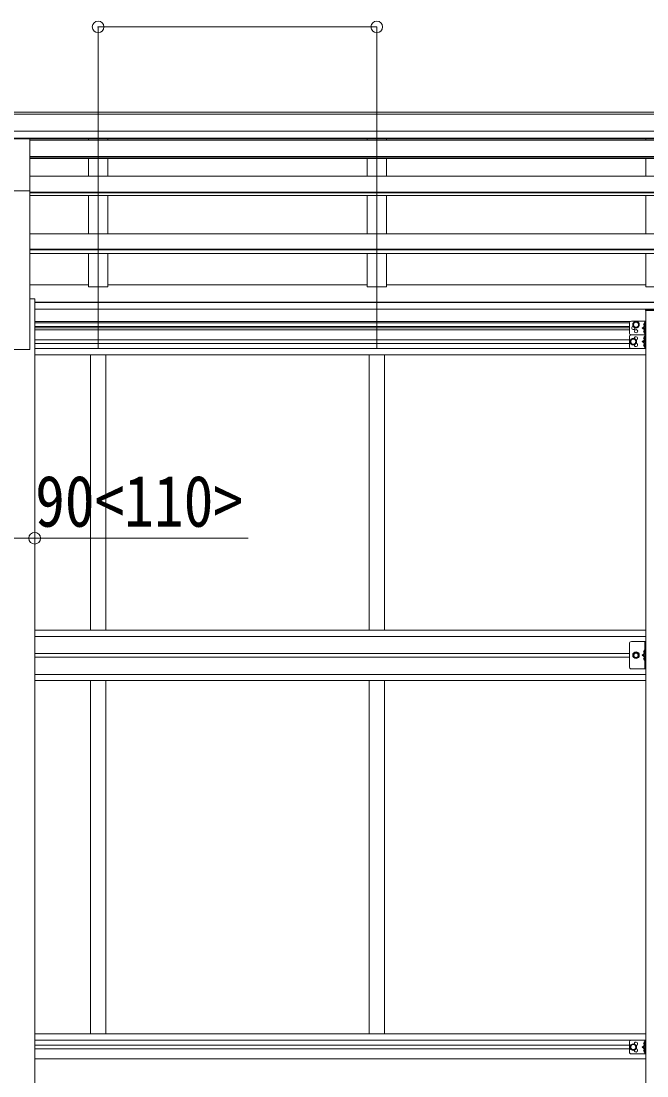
# Model space of a CAD drawing. Units: millimetres at full size, sheet at 1:30; details may follow other scales. Extents: x -8385 to 8479, y -5853 to 5787.
# Drawn here: x 1028 to 2636, y -1008 to 1701 of the extents above; entities that cross this region are included whole.
import ezdxf
from ezdxf.enums import TextEntityAlignment as Align

# ---------------------------------------------------------------- set-up
doc = ezdxf.new("R2010")
doc.units = ezdxf.units.MM
doc.header["$LTSCALE"] = 30
doc.header["$PDMODE"] = 32
doc.header["$PDSIZE"] = 30
for name, color, linetype, lineweight in [('0-1_本体', 4, 'Continuous', 9), ('0-2_部品', 7, 'Continuous', 9), ('0-8_PARTS2', 2, 'Continuous', 9), ('0-A_寸法', 4, 'Continuous', 9), ('1-1_GLASS', 4, 'Continuous', 9), ('1-2_GLASS_SEAL', 7, 'Continuous', 9)]:
    doc.layers.add(name, color=color, linetype=linetype, lineweight=lineweight)
doc.styles.add('ＭＳ ゴシック', font='')
doc.styles.get('ＭＳ ゴシック').set_extended_font_data('MS Gothic')

msp = doc.modelspace()

# ---------------------------------------------------------------- linework, layer by layer
at = {"layer": '0-1_本体'}
for p, q in [((-199.37, 1467.45), (5515.63, 1467.45)), ((-199.37, 1462.09), (5515.63, 1462.09)), ((-199.37, 1418.57), (5515.63, 1418.57)), ((-199.37, 1400.9), (5515.63, 1400.9)), ((1050.63, 1398.53), (4265.63, 1398.53)), ((1050.63, 1395.57), (4265.63, 1395.57)), ((1201.13, 1398.53), (1201.13, 1395.57)), ((1251.13, 1398.53), (1251.13, 1395.57)), ((1917.13, 1398.53), (1917.13, 1395.57)), ((1967.13, 1398.53), (1967.13, 1395.57)), ((2633.13, 1398.53), (2633.13, 1395.57)), ((1050.63, 1353.62), (4265.63, 1353.62)), ((1050.63, 1351.92), (4265.63, 1351.92)), ((1050.63, 1348.14), (4265.63, 1348.14)), ((1201.13, 1348.14), (1201.13, 1302.71)), ((1251.13, 1348.14), (1251.13, 1302.71)), ((1917.13, 1348.14), (1917.13, 1302.71)), ((1967.13, 1348.14), (1967.13, 1302.71)), ((2633.13, 1348.14), (2633.13, 1302.71)), ((1050.63, 1302.71), (4265.63, 1302.71)), ((1050.63, 857.92), (1050.63, 1264.87)), ((1050.63, 1262.13), (4265.63, 1262.13)), ((1050.63, 1260.44), (4265.63, 1260.44)), ((1050.63, 1253.57), (4265.63, 1253.57)), ((1201.13, 1253.57), (1201.13, 1154.47)), ((1251.13, 1253.57), (1251.13, 1154.47)), ((1917.13, 1253.57), (1917.13, 1154.47)), ((1967.13, 1253.57), (1967.13, 1154.47)), ((2633.13, 1253.57), (2633.13, 1154.47)), ((1050.63, 1154.47), (4265.63, 1154.47)), ((1050.63, 1115.33), (4265.63, 1115.33)), ((1050.63, 1113.66), (4265.63, 1113.66)), ((1050.63, 1104.02), (4265.63, 1104.02)), ((1201.13, 1104.02), (1201.13, 1018.52)), ((1917.13, 1104.02), (1917.13, 1018.52)), ((2633.13, 1104.02), (2633.13, 1018.52)), ((1050.63, 1023.74), (1201.13, 1023.74)), ((1251.13, 1023.74), (1917.13, 1023.74)), ((1967.13, 1023.74), (2633.13, 1023.74)), ((1050.63, 987.92), (1063.13, 987.92)), ((1063.13, 987.92), (1063.13, -1892.08)), ((1063.13, 979.43), (4253.13, 979.43)), ((1063.13, 978.05), (4253.13, 978.05)), ((1063.13, 960.87), (4253.13, 960.87)), ((965.63, 857.92), (1050.63, 857.92))]:
    msp.add_line(p, q, dxfattribs=at)
for points in [[(1251.13, 1104.02), (1251.13, 1018.52), (1201.13, 1018.52)], [(1967.13, 1104.02), (1967.13, 1018.52), (1917.13, 1018.52)], [(2683.13, 1104.02), (2683.13, 1018.52), (2633.13, 1018.52)]]:
    msp.add_lwpolyline(points, dxfattribs=at)
at = {"layer": '0-2_部品'}
for p, q in [((965.63, 1399.02), (1050.63, 1399.02)), ((1050.63, 1264.87), (1050.63, 1399.02)), ((965.63, 1264.87), (1050.63, 1264.87))]:
    msp.add_line(p, q, dxfattribs=at)
at = {"layer": '0-8_PARTS2'}
for p, q in [((1226.13, 860.67), (1226.13, 1523.2)), ((1942.13, 860.67), (1942.13, 1523.2))]:
    msp.add_line(p, q, dxfattribs=at)
at = {"layer": '0-A_寸法', "color": 6}
for p, q in [((1226.13, 1686.21), (1226.13, 1457.2)), ((1226.13, 1686.21), (1942.13, 1686.21)), ((1942.13, 1686.21), (1942.13, 1457.2))]:
    msp.add_line(p, q, dxfattribs=at)
msp.add_lwpolyline([(953.13, 372.83), (1063.13, 372.83), (1611.66, 372.83)], dxfattribs=at)
for p in [(1226.13, 1686.21), (1942.13, 1686.21), (1063.13, 372.83)]:
    msp.add_point(p, dxfattribs=at)
at = {"layer": '1-1_GLASS'}
for p, q in [((2633.13, 957.82), (2633.13, -1595.53)), ((1063.13, 929.36), (2593.13, 929.36)), ((1063.13, 925.86), (2591.13, 925.86)), ((1063.13, 916.86), (2591.13, 916.86)), ((1063.13, 913.36), (2591.13, 913.36)), ((2591.13, 908.36), (1063.13, 908.36)), ((1063.13, 882.36), (2591.13, 882.36)), ((1063.13, 873.36), (2591.13, 873.36)), ((1063.13, 859.86), (2633.13, 859.86)), ((1063.13, 843.86), (2633.13, 843.86)), ((1206.13, 844.36), (1206.13, 136.36)), ((1246.13, 844.36), (1246.13, 136.36)), ((1922.13, 843.86), (1922.13, 136.36)), ((1962.13, 843.86), (1962.13, 136.36)), ((1063.13, 136.36), (2633.13, 136.36)), ((1063.13, 120.86), (2633.13, 120.86)), ((1063.13, 76.36), (2591.13, 76.36)), ((2591.13, 67.36), (1063.13, 67.36)), ((1063.13, 22.86), (2633.13, 22.86)), ((1063.13, 7.36), (2633.13, 7.36)), ((1206.13, 7.36), (1206.13, -900.14)), ((1246.13, 7.36), (1246.13, -900.14)), ((1922.13, 7.36), (1922.13, -900.14)), ((1962.13, 7.36), (1962.13, -900.14)), ((1063.13, -900.14), (2633.13, -900.14)), ((1063.13, -916.14), (2633.13, -916.14)), ((1063.13, -929.64), (2591.13, -929.64)), ((1063.13, -938.64), (2591.13, -938.64)), ((1063.13, -964.64), (2633.13, -964.64))]:
    msp.add_line(p, q, dxfattribs=at)
at = {"layer": '1-2_GLASS_SEAL'}
for p, q in [((2632.63, 959.32), (2632.63, 957.82)), ((2683.63, 957.82), (2632.63, 957.82)), ((2682.13, 960.82), (2634.13, 960.82)), ((2591.13, 925.36), (2591.13, 900.36)), ((2596.13, 930.36), (2633.13, 930.36)), ((2630.13, 925.86), (2629.33, 925.72)), ((2630.63, 930.36), (2630.63, 895.36)), ((2633.13, 930.36), (2633.13, 895.36)), ((2596.13, 895.36), (2633.13, 895.36)), ((2630.63, 912.86), (2623.63, 912.86)), ((2630.13, 917.86), (2629.33, 918)), ((2630.13, 907.86), (2629.33, 907.72)), ((2630.13, 899.86), (2629.33, 900)), ((2630.13, 917.86), (2630.63, 917.94)), ((2630.13, 899.86), (2630.63, 899.94)), ((2630.63, 895.36), (2630.63, 860.36)), ((2591.13, 890.36), (2591.13, 865.36)), ((2630.63, 877.86), (2623.63, 877.86)), ((2630.13, 890.86), (2629.33, 890.72)), ((2630.13, 882.86), (2629.33, 883)), ((2630.13, 872.86), (2629.33, 872.72)), ((2630.13, 882.86), (2630.63, 882.94)), ((2596.13, 860.36), (2633.13, 860.36)), ((2630.13, 864.86), (2629.33, 865)), ((2630.13, 864.86), (2630.63, 864.94)), ((2591.13, 42.36), (2591.13, 102.36)), ((2596.13, 107.36), (2633.13, 107.36)), ((2630.13, 85.36), (2629.33, 85.21)), ((2630.63, 107.36), (2630.63, 37.36)), ((2630.63, 77.36), (2623.63, 72.36)), ((2630.63, 72.36), (2623.63, 72.36)), ((2630.63, 67.36), (2623.63, 72.36)), ((2630.13, 77.36), (2629.33, 77.5)), ((2630.13, 67.36), (2629.33, 67.21)), ((2630.13, 59.36), (2629.33, 59.5)), ((2630.13, 77.36), (2630.63, 77.44)), ((2630.13, 59.36), (2630.63, 59.44)), ((2596.13, -916.64), (2633.13, -916.64)), ((2630.13, -921.14), (2629.33, -921.28)), ((2630.13, -921.14), (2630.63, -921.23)), ((2630.13, -929.14), (2630.13, -921.14)), ((2630.63, -916.64), (2630.63, -951.64)), ((2633.13, -916.64), (2633.13, -951.64)), ((2591.13, -921.64), (2591.13, -946.64)), ((2601.13, -926.64), (2594.63, -930.39)), ((2594.63, -930.39), (2594.63, -937.9)), ((2594.63, -937.9), (2601.13, -941.65)), ((2607.63, -930.39), (2601.13, -926.64)), ((2601.13, -941.65), (2607.63, -937.9)), ((2607.63, -937.9), (2607.63, -930.39)), ((2630.63, -929.14), (2623.63, -934.14)), ((2630.38, -923.96), (2628.15, -922.84)), ((2630.38, -926.33), (2628.15, -927.44)), ((2630.38, -941.96), (2628.15, -940.84)), ((2630.38, -944.33), (2628.15, -945.44)), ((2630.13, -929.14), (2629.33, -929)), ((2630.13, -939.14), (2629.33, -939.28)), ((2630.13, -947.14), (2629.33, -947)), ((2630.13, -929.14), (2630.63, -929.06)), ((2630.13, -939.14), (2630.63, -939.23)), ((2630.13, -947.14), (2630.13, -939.14)), ((2630.13, -947.14), (2630.63, -947.06)), ((2631.02, -925.14), (2630.38, -923.96)), ((2631.02, -925.14), (2630.38, -926.33)), ((2631.02, -943.14), (2630.38, -941.96)), ((2631.02, -943.14), (2630.38, -944.33)), ((2630.63, -921.23), (2630.63, -929.06)), ((2630.63, -939.23), (2630.63, -947.06)), ((2596.13, -951.64), (2633.13, -951.64))]:
    msp.add_line(p, q, dxfattribs=at)
for points in [[(2608.13, 913.85), (2614.63, 917.6), (2614.63, 925.11), (2608.13, 928.86), (2601.63, 925.11), (2601.63, 917.6)], [(2601.13, 870.35), (2607.63, 874.1), (2607.63, 881.61), (2601.13, 885.36), (2594.63, 881.61), (2594.63, 874.1)], [(2615.64, 72.36), (2611.88, 65.86), (2604.38, 65.86), (2600.63, 72.36), (2604.38, 78.86), (2611.88, 78.86)]]:
    msp.add_lwpolyline(points, close=True, dxfattribs=at)
for points in [[(2631.02, 921.86), (2630.38, 923.04), (2628.15, 924.16)], [(2631.02, 921.86), (2630.38, 920.67), (2628.15, 919.56)], [(2630.13, 917.86), (2630.13, 925.86), (2630.63, 925.77), (2630.63, 917.94)], [(2596.13, 895.36), (2633.13, 895.36), (2633.13, 860.36)], [(2630.63, 917.86), (2623.63, 912.86), (2630.63, 907.86)], [(2631.02, 903.86), (2630.38, 905.04), (2628.15, 906.16)], [(2631.02, 903.86), (2630.38, 902.67), (2628.15, 901.56)], [(2630.13, 899.86), (2630.13, 907.86), (2630.63, 907.77), (2630.63, 899.94)], [(2630.63, 882.86), (2623.63, 877.86), (2630.63, 872.86)], [(2631.02, 886.86), (2630.38, 888.04), (2628.15, 889.16)], [(2631.02, 886.86), (2630.38, 885.67), (2628.15, 884.56)], [(2631.02, 868.86), (2630.38, 870.04), (2628.15, 871.16)], [(2631.02, 868.86), (2630.38, 867.67), (2628.15, 866.56)], [(2630.13, 882.86), (2630.13, 890.86), (2630.63, 890.77), (2630.63, 882.94)], [(2630.13, 864.86), (2630.13, 872.86), (2630.63, 872.77), (2630.63, 864.94)], [(2596.13, 37.36), (2633.13, 37.36), (2633.13, 107.36)], [(2631.01, 81.36), (2630.38, 82.54), (2628.15, 83.66)], [(2631.01, 81.36), (2630.38, 80.17), (2628.15, 79.06)], [(2630.13, 77.36), (2630.13, 85.36), (2630.63, 85.27), (2630.63, 77.44)], [(2631.01, 63.36), (2630.38, 64.54), (2628.15, 65.66)], [(2631.01, 63.36), (2630.38, 62.17), (2628.15, 61.06)], [(2630.13, 59.36), (2630.13, 67.36), (2630.63, 67.27), (2630.63, 59.44)], [(2630.63, -934.14), (2623.63, -934.14), (2630.63, -939.14)]]:
    msp.add_lwpolyline(points, dxfattribs=at)
for centre, radius in [((2608.13, 921.36), 8.5), ((2608.13, 921.36), 7.5), ((2608.13, 921.36), 6.5), ((2608.13, 904.36), 4.25), ((2601.13, 877.86), 8.5), ((2601.13, 877.86), 7.5), ((2601.13, 877.86), 6.5), ((2608.13, 72.36), 8.5), ((2608.13, 72.36), 7.5), ((2608.13, 72.36), 6.5), ((2608.13, 72.36), 5.5), ((2601.13, -934.14), 8.5), ((2601.13, -934.14), 7.5), ((2601.13, -934.14), 6.5)]:
    msp.add_circle(centre, radius, dxfattribs=at)
for centre, radius, start, end in [((2634.13, 959.32), 1.5, 90, 180), ((2596.13, 925.36), 5, 90, 180), ((2634.23, 921.86), 6.5, 147.94412, 212.05588), ((2629.49, 924.83), 0.9, 100, 147.94412), ((2596.13, 900.36), 5, 180, 270), ((2596.13, 890.36), 5, 90, 180), ((2601.13, 912.86), 4.25, 94.76077, 6.29431), ((2634.23, 903.86), 6.5, 147.94412, 212.05588), ((2629.49, 918.88), 0.9, 212.05588, 260), ((2629.49, 906.83), 0.9, 100, 147.94412), ((2629.49, 900.88), 0.9, 212.05588, 260), ((2608.13, 886.36), 4.25, 274.76077, 186.29431), ((2608.13, 869.36), 4.25, 173.70569, 85.23923), ((2634.23, 886.86), 6.5, 147.94412, 212.05588), ((2634.23, 868.86), 6.5, 147.94412, 212.05588), ((2629.49, 889.83), 0.9, 100, 147.94412), ((2629.49, 883.88), 0.9, 212.05588, 260), ((2629.49, 871.83), 0.9, 100, 147.94412), ((2596.13, 865.36), 5, 180, 270), ((2629.49, 865.88), 0.9, 212.05588, 260), ((2596.13, 102.36), 5, 90, 180), ((2634.23, 81.36), 6.5, 147.94412, 212.05588), ((2629.48, 84.33), 0.9, 100, 147.94412), ((2634.23, 63.36), 6.5, 147.94412, 212.05588), ((2629.48, 78.38), 0.9, 212.05588, 260), ((2629.48, 66.33), 0.9, 100, 147.94412), ((2629.48, 60.38), 0.9, 212.05588, 260), ((2596.13, 42.36), 5, 180, 270), ((2596.13, -921.64), 5, 90, 180), ((2596.13, -946.64), 5, 180, 270), ((2608.13, -925.64), 4.25, 274.76077, 186.29431), ((2608.13, -942.64), 4.25, 173.70569, 85.23923), ((2634.23, -925.14), 6.5, 147.94412, 212.05588), ((2634.23, -943.14), 6.5, 147.94412, 212.05588), ((2629.49, -922.17), 0.9, 100, 147.94412), ((2629.49, -928.12), 0.9, 212.05588, 260), ((2629.49, -940.17), 0.9, 100, 147.94412), ((2629.49, -946.12), 0.9, 212.05588, 260)]:
    msp.add_arc(centre, radius, start, end, dxfattribs=at)

# ---------------------------------------------------------------- texts
at = {"layer": '0-A_寸法', "color": 7, "style": 'ＭＳ ゴシック', "width": 0.85}
msp.add_text('90<110>', height=132, dxfattribs=at).set_placement((1064.26, 362.83), align=Align.BOTTOM_LEFT)

doc.saveas('drawing.dxf')
